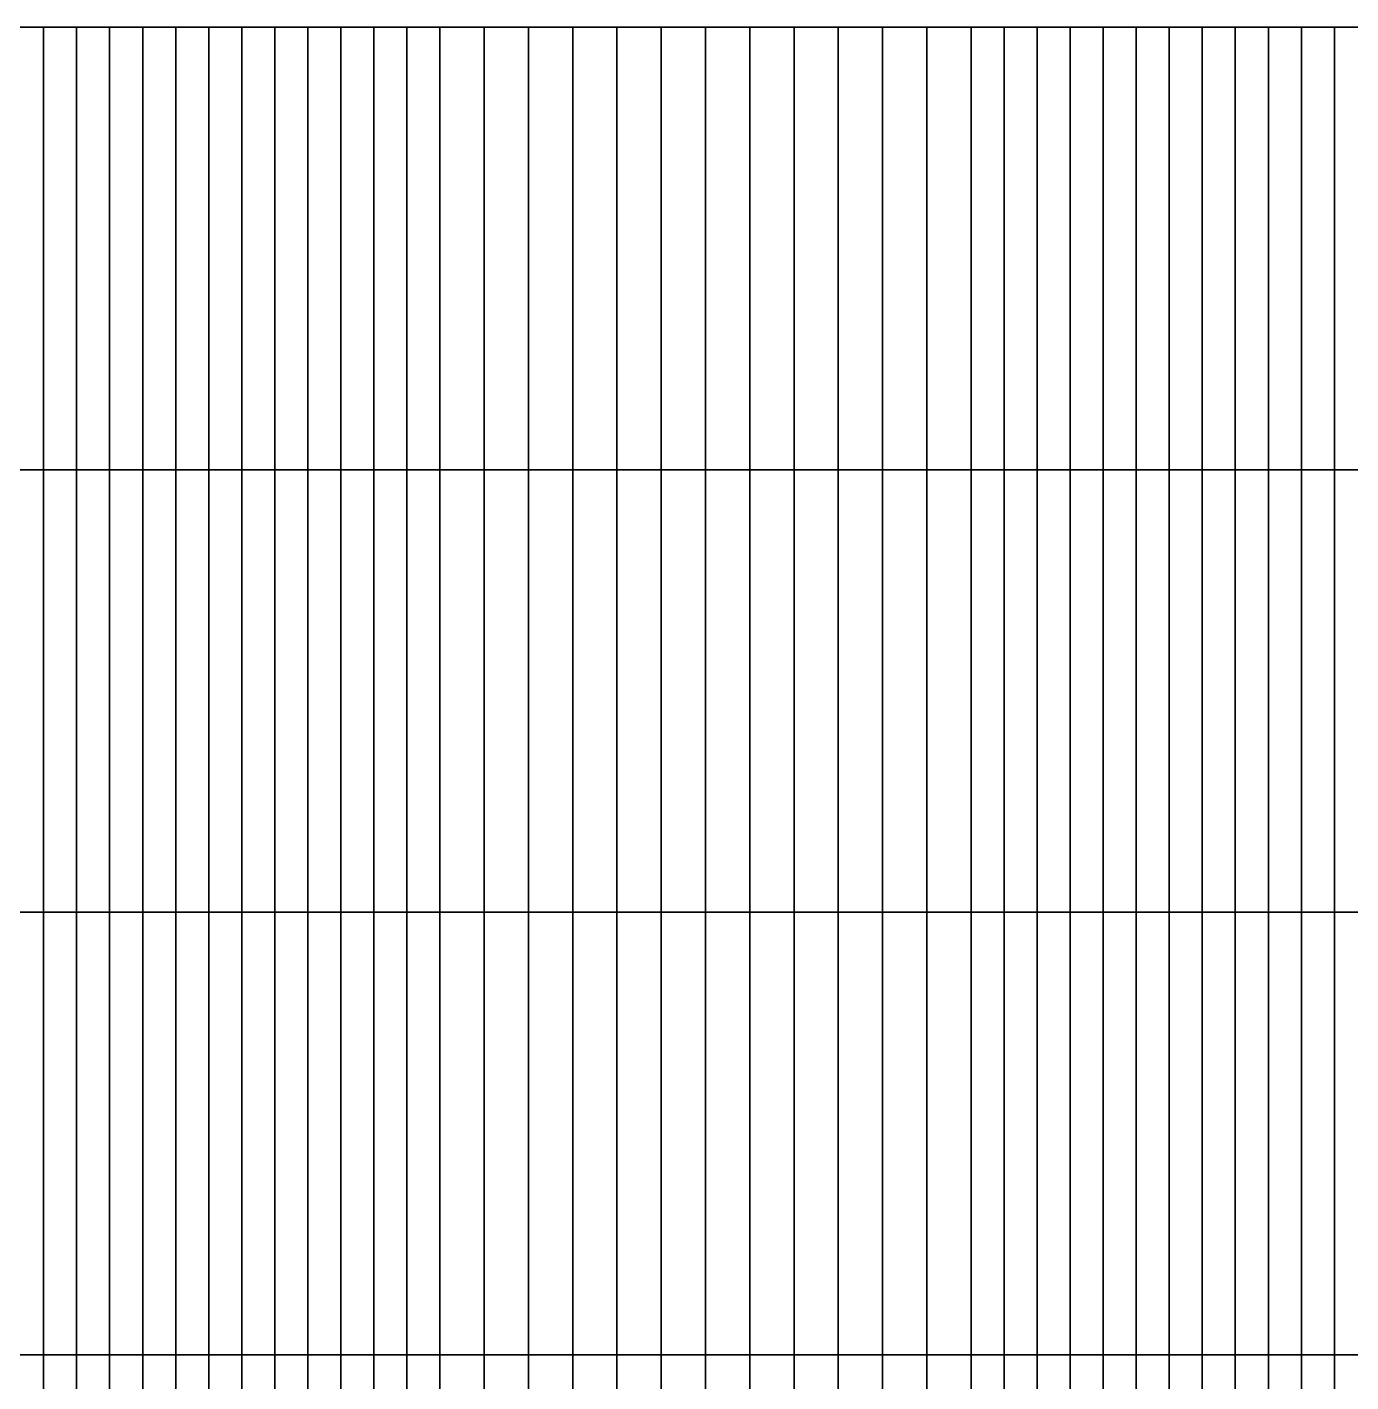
# Model space of a CAD drawing. Header units: inches. Extents: x 1.9 to 26.9, y -20 to 0.
# Drawn here: x 11.85 to 16.84, y -5.1 to 0 of the extents above; entities that cross this region are included whole.
import ezdxf

# ---------------------------------------------------------------- set-up
doc = ezdxf.new("R2010")
doc.units = ezdxf.units.IN
doc.header["$MEASUREMENT"] = 0
for name, color, linetype in [('Beam', 2, 'Continuous'), ('Col', 3, 'Continuous'), ('Dia', 5, 'Continuous'), ('Plat', 1, 'Continuous')]:
    doc.layers.add(name, color=color, linetype=linetype)

msp = doc.modelspace()

# ---------------------------------------------------------------- linework, layer by layer
at = {"layer": 'Beam', "extrusion": (0, -1, -2e-16)}
msp.add_line((11.9146, 0, 1.9428), (11.9146, -20, 1.9428), dxfattribs=at)
at = {"layer": 'Col', "extrusion": (0, -1, -2e-16)}
msp.add_line((11.9146, 0, 1.9428), (11.9146, 0, -4.0572), dxfattribs=at)
at = {"layer": 'Dia'}
for points in [[(11.9146, 0, 1.9428), (11.7902, 0, 2.0267), (11.3892, 0, 2.0267), (11.4992, 0, 1.9428)], [(11.9146, 0, 1.9428), (12.33, 0, 1.9428), (12.44, 0, 2.0267), (12.039, 0, 2.0267)], [(12.7454, 0, 1.9428), (12.8391, 0, 2.0267), (12.44, 0, 2.0267), (12.33, 0, 1.9428)], [(12.6607, 0, 2.4461), (12.9518, 0, 2.4461), (13.0503, 0, 2.53), (12.7851, 0, 2.53)], [(12.9094, 0, 2.6139), (12.7851, 0, 2.53), (13.0503, 0, 2.53), (13.1497, 0, 2.6139)], [(12.9094, 0, 2.6139), (13.1497, 0, 2.6139), (13.2511, 0, 2.6977), (13.0338, 0, 2.6977)], [(13.2428, 0, 2.4461), (13.317, 0, 2.53), (13.0503, 0, 2.53), (12.9518, 0, 2.4461)], [(13.1582, 0, 2.7816), (13.0338, 0, 2.6977), (13.2511, 0, 2.6977), (13.3554, 0, 2.7816)], [(13.3928, 0, 2.6139), (13.1497, 0, 2.6139), (13.0503, 0, 2.53), (13.317, 0, 2.53)], [(13.3928, 0, 2.6139), (13.4719, 0, 2.6977), (13.2511, 0, 2.6977), (13.1497, 0, 2.6139)], [(13.5559, 0, 2.7816), (13.3554, 0, 2.7816), (13.2511, 0, 2.6977), (13.4719, 0, 2.6977)], [(13.3928, 0, 2.6139), (13.317, 0, 2.53), (13.5868, 0, 2.53), (13.6415, 0, 2.6139)], [(13.3928, 0, 2.6139), (13.6415, 0, 2.6139), (13.6996, 0, 2.6977), (13.4719, 0, 2.6977)], [(13.5559, 0, 2.7816), (13.4719, 0, 2.6977), (13.6996, 0, 2.6977), (13.7629, 0, 2.7816)], [(13.8943, 0, 2.6139), (13.6415, 0, 2.6139), (13.5868, 0, 2.53), (13.8589, 0, 2.53)], [(13.8943, 0, 2.6139), (13.9325, 0, 2.6977), (13.6996, 0, 2.6977), (13.6415, 0, 2.6139)], [(13.9749, 0, 2.7816), (13.7629, 0, 2.7816), (13.6996, 0, 2.6977), (13.9325, 0, 2.6977)], [(13.8943, 0, 2.6139), (13.8589, 0, 2.53), (14.1325, 0, 2.53), (14.1499, 0, 2.6139)], [(13.8943, 0, 2.6139), (14.1499, 0, 2.6139), (14.1688, 0, 2.6977), (13.9325, 0, 2.6977)], [(14.9195, 0, 2.6139), (14.8813, 0, 2.6977), (14.6449, 0, 2.6977), (14.6639, 0, 2.6139)], [(14.9195, 0, 2.6139), (14.6639, 0, 2.6139), (14.6813, 0, 2.53), (14.9549, 0, 2.53)], [(14.9195, 0, 2.6139), (15.1723, 0, 2.6139), (15.1141, 0, 2.6977), (14.8813, 0, 2.6977)], [(14.9195, 0, 2.6139), (14.9549, 0, 2.53), (15.227, 0, 2.53), (15.1723, 0, 2.6139)], [(15.4209, 0, 2.6139), (15.3418, 0, 2.6977), (15.1141, 0, 2.6977), (15.1723, 0, 2.6139)], [(15.4209, 0, 2.6139), (15.1723, 0, 2.6139), (15.227, 0, 2.53), (15.4968, 0, 2.53)], [(15.4069, 0, 2.9494), (15.2402, 0, 2.9494), (15.3502, 0, 2.8655), (15.5312, 0, 2.8655)], [(15.4209, 0, 2.6139), (15.664, 0, 2.6139), (15.5626, 0, 2.6977), (15.3418, 0, 2.6977)], [(15.6556, 0, 2.7816), (15.5312, 0, 2.8655), (15.3502, 0, 2.8655), (15.4583, 0, 2.7816)], [(15.4209, 0, 2.6139), (15.4968, 0, 2.53), (15.7635, 0, 2.53), (15.664, 0, 2.6139)], [(16.0684, 0, 1.9428), (16.4838, 0, 1.9428), (16.3737, 0, 2.0267), (15.9746, 0, 2.0267)], [(16.8991, 0, 1.9428), (16.7748, 0, 2.0267), (16.3737, 0, 2.0267), (16.4838, 0, 1.9428)], [(12.1633, 0, 2.1106), (12.039, 0, 2.0267), (12.44, 0, 2.0267), (12.5481, 0, 2.1106)], [(12.1633, 0, 2.1106), (12.5481, 0, 2.1106), (12.6524, 0, 2.1945), (12.2877, 0, 2.1945)], [(12.412, 0, 2.2783), (12.2877, 0, 2.1945), (12.6524, 0, 2.1945), (12.7538, 0, 2.2783)], [(12.412, 0, 2.2783), (12.7538, 0, 2.2783), (12.8532, 0, 2.3622), (12.5364, 0, 2.3622)], [(12.9297, 0, 2.1106), (12.5481, 0, 2.1106), (12.44, 0, 2.0267), (12.8391, 0, 2.0267)], [(12.6607, 0, 2.4461), (12.5364, 0, 2.3622), (12.8532, 0, 2.3622), (12.9518, 0, 2.4461)], [(12.9297, 0, 2.1106), (13.0136, 0, 2.1945), (12.6524, 0, 2.1945), (12.5481, 0, 2.1106)], [(13.0927, 0, 2.2783), (12.7538, 0, 2.2783), (12.6524, 0, 2.1945), (13.0136, 0, 2.1945)], [(12.7454, 0, 1.9428), (13.1607, 0, 1.9428), (13.2344, 0, 2.0267), (12.8391, 0, 2.0267)], [(13.0927, 0, 2.2783), (13.1686, 0, 2.3622), (12.8532, 0, 2.3622), (12.7538, 0, 2.2783)], [(12.9297, 0, 2.1106), (12.8391, 0, 2.0267), (13.2344, 0, 2.0267), (13.3047, 0, 2.1106)], [(13.2428, 0, 2.4461), (12.9518, 0, 2.4461), (12.8532, 0, 2.3622), (13.1686, 0, 2.3622)], [(12.9297, 0, 2.1106), (13.3047, 0, 2.1106), (13.368, 0, 2.1945), (13.0136, 0, 2.1945)], [(13.0927, 0, 2.2783), (13.0136, 0, 2.1945), (13.368, 0, 2.1945), (13.4261, 0, 2.2783)], [(13.0927, 0, 2.2783), (13.4261, 0, 2.2783), (13.4808, 0, 2.3622), (13.1686, 0, 2.3622)], [(13.1582, 0, 2.7816), (13.3554, 0, 2.7816), (13.4635, 0, 2.8655), (13.2825, 0, 2.8655)], [(13.5761, 0, 1.9428), (13.6268, 0, 2.0267), (13.2344, 0, 2.0267), (13.1607, 0, 1.9428)], [(13.2428, 0, 2.4461), (13.1686, 0, 2.3622), (13.4808, 0, 2.3622), (13.5338, 0, 2.4461)], [(13.6748, 0, 2.1106), (13.3047, 0, 2.1106), (13.2344, 0, 2.0267), (13.6268, 0, 2.0267)], [(13.2428, 0, 2.4461), (13.5338, 0, 2.4461), (13.5868, 0, 2.53), (13.317, 0, 2.53)], [(13.4069, 0, 2.9494), (13.2825, 0, 2.8655), (13.4635, 0, 2.8655), (13.5735, 0, 2.9494)], [(13.6748, 0, 2.1106), (13.7172, 0, 2.1945), (13.368, 0, 2.1945), (13.3047, 0, 2.1106)], [(13.5559, 0, 2.7816), (13.6464, 0, 2.8655), (13.4635, 0, 2.8655), (13.3554, 0, 2.7816)], [(13.7554, 0, 2.2783), (13.4261, 0, 2.2783), (13.368, 0, 2.1945), (13.7172, 0, 2.1945)], [(13.7554, 0, 2.2783), (13.7908, 0, 2.3622), (13.4808, 0, 2.3622), (13.4261, 0, 2.2783)], [(13.7402, 0, 2.9494), (13.5735, 0, 2.9494), (13.4635, 0, 2.8655), (13.6464, 0, 2.8655)], [(13.8248, 0, 2.4461), (13.5338, 0, 2.4461), (13.4808, 0, 2.3622), (13.7908, 0, 2.3622)], [(13.8248, 0, 2.4461), (13.8589, 0, 2.53), (13.5868, 0, 2.53), (13.5338, 0, 2.4461)], [(13.5559, 0, 2.7816), (13.7629, 0, 2.7816), (13.8332, 0, 2.8655), (13.6464, 0, 2.8655)], [(13.5761, 0, 1.9428), (13.9915, 0, 1.9428), (14.0173, 0, 2.0267), (13.6268, 0, 2.0267)], [(13.6748, 0, 2.1106), (13.6268, 0, 2.0267), (14.0173, 0, 2.0267), (14.0416, 0, 2.1106)], [(13.7402, 0, 2.9494), (13.6464, 0, 2.8655), (13.8332, 0, 2.8655), (13.9069, 0, 2.9494)], [(13.6748, 0, 2.1106), (14.0416, 0, 2.1106), (14.0629, 0, 2.1945), (13.7172, 0, 2.1945)], [(13.7554, 0, 2.2783), (13.7172, 0, 2.1945), (14.0629, 0, 2.1945), (14.0818, 0, 2.2783)], [(13.7554, 0, 2.2783), (14.0818, 0, 2.2783), (14.0992, 0, 2.3622), (13.7908, 0, 2.3622)], [(13.9749, 0, 2.7816), (14.0228, 0, 2.8655), (13.8332, 0, 2.8655), (13.7629, 0, 2.7816)], [(13.8248, 0, 2.4461), (13.7908, 0, 2.3622), (14.0992, 0, 2.3622), (14.1158, 0, 2.4461)], [(13.8248, 0, 2.4461), (14.1158, 0, 2.4461), (14.1325, 0, 2.53), (13.8589, 0, 2.53)], [(14.0735, 0, 2.9494), (13.9069, 0, 2.9494), (13.8332, 0, 2.8655), (14.0228, 0, 2.8655)], [(13.9749, 0, 2.7816), (13.9325, 0, 2.6977), (14.1688, 0, 2.6977), (14.1901, 0, 2.7816)], [(13.9749, 0, 2.7816), (14.1901, 0, 2.7816), (14.2144, 0, 2.8655), (14.0228, 0, 2.8655)], [(14.4069, 0, 1.9428), (14.4069, 0, 2.0267), (14.0173, 0, 2.0267), (13.9915, 0, 1.9428)], [(14.4069, 0, 2.1106), (14.0416, 0, 2.1106), (14.0173, 0, 2.0267), (14.4069, 0, 2.0267)], [(14.0735, 0, 2.9494), (14.0228, 0, 2.8655), (14.2144, 0, 2.8655), (14.2402, 0, 2.9494)], [(14.4069, 0, 2.1106), (14.4069, 0, 2.1945), (14.0629, 0, 2.1945), (14.0416, 0, 2.1106)], [(14.4069, 0, 2.2783), (14.0818, 0, 2.2783), (14.0629, 0, 2.1945), (14.4069, 0, 2.1945)], [(14.4069, 0, 2.2783), (14.4069, 0, 2.3622), (14.0992, 0, 2.3622), (14.0818, 0, 2.2783)], [(14.4069, 0, 2.4461), (14.1158, 0, 2.4461), (14.0992, 0, 2.3622), (14.4069, 0, 2.3622)], [(14.4069, 0, 2.4461), (14.4069, 0, 2.53), (14.1325, 0, 2.53), (14.1158, 0, 2.4461)], [(14.4069, 0, 2.6139), (14.1499, 0, 2.6139), (14.1325, 0, 2.53), (14.4069, 0, 2.53)], [(14.4069, 0, 2.6139), (14.4069, 0, 2.6977), (14.1688, 0, 2.6977), (14.1499, 0, 2.6139)], [(14.4069, 0, 2.7816), (14.1901, 0, 2.7816), (14.1688, 0, 2.6977), (14.4069, 0, 2.6977)], [(14.4069, 0, 2.7816), (14.4069, 0, 2.8655), (14.2144, 0, 2.8655), (14.1901, 0, 2.7816)], [(14.4069, 0, 2.9494), (14.2402, 0, 2.9494), (14.2144, 0, 2.8655), (14.4069, 0, 2.8655)], [(14.4069, 0, 2.9494), (14.4069, 0, 2.8655), (14.5994, 0, 2.8655), (14.5735, 0, 2.9494)], [(14.4069, 0, 2.7816), (14.6237, 0, 2.7816), (14.5994, 0, 2.8655), (14.4069, 0, 2.8655)], [(14.4069, 0, 2.7816), (14.4069, 0, 2.6977), (14.6449, 0, 2.6977), (14.6237, 0, 2.7816)], [(14.4069, 0, 2.6139), (14.6639, 0, 2.6139), (14.6449, 0, 2.6977), (14.4069, 0, 2.6977)], [(14.4069, 0, 2.6139), (14.4069, 0, 2.53), (14.6813, 0, 2.53), (14.6639, 0, 2.6139)], [(14.4069, 0, 2.4461), (14.6979, 0, 2.4461), (14.6813, 0, 2.53), (14.4069, 0, 2.53)], [(14.4069, 0, 2.4461), (14.4069, 0, 2.3622), (14.7145, 0, 2.3622), (14.6979, 0, 2.4461)], [(14.4069, 0, 2.2783), (14.7319, 0, 2.2783), (14.7145, 0, 2.3622), (14.4069, 0, 2.3622)], [(14.4069, 0, 2.2783), (14.4069, 0, 2.1945), (14.7509, 0, 2.1945), (14.7319, 0, 2.2783)], [(14.4069, 0, 2.1106), (14.7721, 0, 2.1106), (14.7509, 0, 2.1945), (14.4069, 0, 2.1945)], [(14.4069, 0, 2.1106), (14.4069, 0, 2.0267), (14.7964, 0, 2.0267), (14.7721, 0, 2.1106)], [(14.4069, 0, 1.9428), (14.8222, 0, 1.9428), (14.7964, 0, 2.0267), (14.4069, 0, 2.0267)], [(14.7402, 0, 2.9494), (14.5735, 0, 2.9494), (14.5994, 0, 2.8655), (14.7909, 0, 2.8655)], [(14.8389, 0, 2.7816), (14.7909, 0, 2.8655), (14.5994, 0, 2.8655), (14.6237, 0, 2.7816)], [(14.8389, 0, 2.7816), (14.6237, 0, 2.7816), (14.6449, 0, 2.6977), (14.8813, 0, 2.6977)], [(14.9889, 0, 2.4461), (14.9549, 0, 2.53), (14.6813, 0, 2.53), (14.6979, 0, 2.4461)], [(14.9889, 0, 2.4461), (14.6979, 0, 2.4461), (14.7145, 0, 2.3622), (15.0229, 0, 2.3622)], [(15.0584, 0, 2.2783), (15.0229, 0, 2.3622), (14.7145, 0, 2.3622), (14.7319, 0, 2.2783)], [(15.0584, 0, 2.2783), (14.7319, 0, 2.2783), (14.7509, 0, 2.1945), (15.0966, 0, 2.1945)], [(14.7402, 0, 2.9494), (14.7909, 0, 2.8655), (14.9806, 0, 2.8655), (14.9069, 0, 2.9494)], [(15.139, 0, 2.1106), (15.0966, 0, 2.1945), (14.7509, 0, 2.1945), (14.7721, 0, 2.1106)], [(15.139, 0, 2.1106), (14.7721, 0, 2.1106), (14.7964, 0, 2.0267), (15.1869, 0, 2.0267)], [(14.8389, 0, 2.7816), (15.0508, 0, 2.7816), (14.9806, 0, 2.8655), (14.7909, 0, 2.8655)], [(15.2376, 0, 1.9428), (15.1869, 0, 2.0267), (14.7964, 0, 2.0267), (14.8222, 0, 1.9428)], [(14.8389, 0, 2.7816), (14.8813, 0, 2.6977), (15.1141, 0, 2.6977), (15.0508, 0, 2.7816)], [(15.0735, 0, 2.9494), (14.9069, 0, 2.9494), (14.9806, 0, 2.8655), (15.1673, 0, 2.8655)], [(14.9889, 0, 2.4461), (15.2799, 0, 2.4461), (15.227, 0, 2.53), (14.9549, 0, 2.53)], [(15.2578, 0, 2.7816), (15.1673, 0, 2.8655), (14.9806, 0, 2.8655), (15.0508, 0, 2.7816)], [(14.9889, 0, 2.4461), (15.0229, 0, 2.3622), (15.3329, 0, 2.3622), (15.2799, 0, 2.4461)], [(15.0584, 0, 2.2783), (15.3876, 0, 2.2783), (15.3329, 0, 2.3622), (15.0229, 0, 2.3622)], [(15.2578, 0, 2.7816), (15.0508, 0, 2.7816), (15.1141, 0, 2.6977), (15.3418, 0, 2.6977)], [(15.0584, 0, 2.2783), (15.0966, 0, 2.1945), (15.4457, 0, 2.1945), (15.3876, 0, 2.2783)], [(15.0735, 0, 2.9494), (15.1673, 0, 2.8655), (15.3502, 0, 2.8655), (15.2402, 0, 2.9494)], [(15.139, 0, 2.1106), (15.5091, 0, 2.1106), (15.4457, 0, 2.1945), (15.0966, 0, 2.1945)], [(15.139, 0, 2.1106), (15.1869, 0, 2.0267), (15.5793, 0, 2.0267), (15.5091, 0, 2.1106)], [(15.2578, 0, 2.7816), (15.4583, 0, 2.7816), (15.3502, 0, 2.8655), (15.1673, 0, 2.8655)], [(15.2376, 0, 1.9428), (15.653, 0, 1.9428), (15.5793, 0, 2.0267), (15.1869, 0, 2.0267)], [(15.571, 0, 2.4461), (15.4968, 0, 2.53), (15.227, 0, 2.53), (15.2799, 0, 2.4461)], [(15.2578, 0, 2.7816), (15.3418, 0, 2.6977), (15.5626, 0, 2.6977), (15.4583, 0, 2.7816)], [(15.571, 0, 2.4461), (15.2799, 0, 2.4461), (15.3329, 0, 2.3622), (15.6452, 0, 2.3622)], [(15.721, 0, 2.2783), (15.6452, 0, 2.3622), (15.3329, 0, 2.3622), (15.3876, 0, 2.2783)], [(15.721, 0, 2.2783), (15.3876, 0, 2.2783), (15.4457, 0, 2.1945), (15.8001, 0, 2.1945)], [(15.8841, 0, 2.1106), (15.8001, 0, 2.1945), (15.4457, 0, 2.1945), (15.5091, 0, 2.1106)], [(15.6556, 0, 2.7816), (15.4583, 0, 2.7816), (15.5626, 0, 2.6977), (15.7799, 0, 2.6977)], [(15.571, 0, 2.4461), (15.862, 0, 2.4461), (15.7635, 0, 2.53), (15.4968, 0, 2.53)], [(15.8841, 0, 2.1106), (15.5091, 0, 2.1106), (15.5793, 0, 2.0267), (15.9746, 0, 2.0267)], [(15.9043, 0, 2.6139), (15.7799, 0, 2.6977), (15.5626, 0, 2.6977), (15.664, 0, 2.6139)], [(15.571, 0, 2.4461), (15.6452, 0, 2.3622), (15.9605, 0, 2.3622), (15.862, 0, 2.4461)], [(16.0684, 0, 1.9428), (15.9746, 0, 2.0267), (15.5793, 0, 2.0267), (15.653, 0, 1.9428)], [(15.721, 0, 2.2783), (16.06, 0, 2.2783), (15.9605, 0, 2.3622), (15.6452, 0, 2.3622)], [(15.9043, 0, 2.6139), (15.664, 0, 2.6139), (15.7635, 0, 2.53), (16.0286, 0, 2.53)], [(15.721, 0, 2.2783), (15.8001, 0, 2.1945), (16.1614, 0, 2.1945), (16.06, 0, 2.2783)], [(16.153, 0, 2.4461), (16.0286, 0, 2.53), (15.7635, 0, 2.53), (15.862, 0, 2.4461)], [(15.8841, 0, 2.1106), (16.2656, 0, 2.1106), (16.1614, 0, 2.1945), (15.8001, 0, 2.1945)], [(16.153, 0, 2.4461), (15.862, 0, 2.4461), (15.9605, 0, 2.3622), (16.2774, 0, 2.3622)], [(15.8841, 0, 2.1106), (15.9746, 0, 2.0267), (16.3737, 0, 2.0267), (16.2656, 0, 2.1106)], [(16.4017, 0, 2.2783), (16.2774, 0, 2.3622), (15.9605, 0, 2.3622), (16.06, 0, 2.2783)], [(16.4017, 0, 2.2783), (16.06, 0, 2.2783), (16.1614, 0, 2.1945), (16.5261, 0, 2.1945)], [(16.6504, 0, 2.1106), (16.5261, 0, 2.1945), (16.1614, 0, 2.1945), (16.2656, 0, 2.1106)], [(16.6504, 0, 2.1106), (16.2656, 0, 2.1106), (16.3737, 0, 2.0267), (16.7748, 0, 2.0267)]]:
    msp.add_3dface(points, dxfattribs=at)
at = {"layer": 'Plat'}
for points in [[(11.9146, 0, 1.9428), (12.039, 0, 2.0267), (12.039, -1.6667, 2.0267), (11.9146, -1.6667, 1.9428)], [(12.1633, 0, 2.1106), (12.1633, -1.6667, 2.1106), (12.039, -1.6667, 2.0267), (12.039, 0, 2.0267)], [(12.1633, 0, 2.1106), (12.2877, 0, 2.1945), (12.2877, -1.6667, 2.1945), (12.1633, -1.6667, 2.1106)], [(12.412, 0, 2.2783), (12.412, -1.6667, 2.2783), (12.2877, -1.6667, 2.1945), (12.2877, 0, 2.1945)], [(12.412, 0, 2.2783), (12.5364, 0, 2.3622), (12.5364, -1.6667, 2.3622), (12.412, -1.6667, 2.2783)], [(12.6607, 0, 2.4461), (12.6607, -1.6667, 2.4461), (12.5364, -1.6667, 2.3622), (12.5364, 0, 2.3622)], [(12.6607, 0, 2.4461), (12.7851, 0, 2.53), (12.7851, -1.6667, 2.53), (12.6607, -1.6667, 2.4461)], [(12.9094, 0, 2.6139), (12.9094, -1.6667, 2.6139), (12.7851, -1.6667, 2.53), (12.7851, 0, 2.53)], [(12.9094, 0, 2.6139), (13.0338, 0, 2.6977), (13.0338, -1.6667, 2.6977), (12.9094, -1.6667, 2.6139)], [(13.1582, 0, 2.7816), (13.1582, -1.6667, 2.7816), (13.0338, -1.6667, 2.6977), (13.0338, 0, 2.6977)], [(13.1582, 0, 2.7816), (13.2825, 0, 2.8655), (13.2825, -1.6667, 2.8655), (13.1582, -1.6667, 2.7816)], [(13.4069, 0, 2.9494), (13.4069, -1.6667, 2.9494), (13.2825, -1.6667, 2.8655), (13.2825, 0, 2.8655)], [(13.4069, 0, 2.9494), (13.5735, 0, 2.9494), (13.5735, -1.6667, 2.9494), (13.4069, -1.6667, 2.9494)], [(13.7402, 0, 2.9494), (13.7402, -1.6667, 2.9494), (13.5735, -1.6667, 2.9494), (13.5735, 0, 2.9494)], [(13.7402, 0, 2.9494), (13.9069, 0, 2.9494), (13.9069, -1.6667, 2.9494), (13.7402, -1.6667, 2.9494)], [(14.0735, 0, 2.9494), (14.0735, -1.6667, 2.9494), (13.9069, -1.6667, 2.9494), (13.9069, 0, 2.9494)], [(14.0735, 0, 2.9494), (14.2402, 0, 2.9494), (14.2402, -1.6667, 2.9494), (14.0735, -1.6667, 2.9494)], [(14.4069, 0, 2.9494), (14.4069, -1.6667, 2.9494), (14.2402, -1.6667, 2.9494), (14.2402, 0, 2.9494)], [(14.4069, 0, 2.9494), (14.5735, 0, 2.9494), (14.5735, -1.6667, 2.9494), (14.4069, -1.6667, 2.9494)], [(14.7402, 0, 2.9494), (14.7402, -1.6667, 2.9494), (14.5735, -1.6667, 2.9494), (14.5735, 0, 2.9494)], [(14.7402, 0, 2.9494), (14.9069, 0, 2.9494), (14.9069, -1.6667, 2.9494), (14.7402, -1.6667, 2.9494)], [(15.0735, 0, 2.9494), (15.0735, -1.6667, 2.9494), (14.9069, -1.6667, 2.9494), (14.9069, 0, 2.9494)], [(15.0735, 0, 2.9494), (15.2402, 0, 2.9494), (15.2402, -1.6667, 2.9494), (15.0735, -1.6667, 2.9494)], [(15.4069, 0, 2.9494), (15.4069, -1.6667, 2.9494), (15.2402, -1.6667, 2.9494), (15.2402, 0, 2.9494)], [(15.4069, 0, 2.9494), (15.5312, 0, 2.8655), (15.5312, -1.6667, 2.8655), (15.4069, -1.6667, 2.9494)], [(15.6556, 0, 2.7816), (15.6556, -1.6667, 2.7816), (15.5312, -1.6667, 2.8655), (15.5312, 0, 2.8655)], [(15.6556, 0, 2.7816), (15.7799, 0, 2.6977), (15.7799, -1.6667, 2.6977), (15.6556, -1.6667, 2.7816)], [(15.9043, 0, 2.6139), (15.9043, -1.6667, 2.6139), (15.7799, -1.6667, 2.6977), (15.7799, 0, 2.6977)], [(15.9043, 0, 2.6139), (16.0286, 0, 2.53), (16.0286, -1.6667, 2.53), (15.9043, -1.6667, 2.6139)], [(16.153, 0, 2.4461), (16.153, -1.6667, 2.4461), (16.0286, -1.6667, 2.53), (16.0286, 0, 2.53)], [(16.153, 0, 2.4461), (16.2774, 0, 2.3622), (16.2774, -1.6667, 2.3622), (16.153, -1.6667, 2.4461)], [(16.4017, 0, 2.2783), (16.4017, -1.6667, 2.2783), (16.2774, -1.6667, 2.3622), (16.2774, 0, 2.3622)], [(16.4017, 0, 2.2783), (16.5261, 0, 2.1945), (16.5261, -1.6667, 2.1945), (16.4017, -1.6667, 2.2783)], [(16.6504, 0, 2.1106), (16.6504, -1.6667, 2.1106), (16.5261, -1.6667, 2.1945), (16.5261, 0, 2.1945)], [(16.6504, 0, 2.1106), (16.7748, 0, 2.0267), (16.7748, -1.6667, 2.0267), (16.6504, -1.6667, 2.1106)], [(16.8991, 0, 1.9428), (16.8991, -1.6667, 1.9428), (16.7748, -1.6667, 2.0267), (16.7748, 0, 2.0267)], [(11.9146, 0, 1.9428), (11.9146, -1.6667, 1.9428), (11.7902, -1.6667, 2.0267), (11.7902, 0, 2.0267)], [(11.9146, -3.3333, 1.9428), (11.7902, -3.3333, 2.0267), (11.7902, -1.6667, 2.0267), (11.9146, -1.6667, 1.9428)], [(11.9146, -3.3333, 1.9428), (11.9146, -1.6667, 1.9428), (12.039, -1.6667, 2.0267), (12.039, -3.3333, 2.0267)], [(12.1633, -3.3333, 2.1106), (12.039, -3.3333, 2.0267), (12.039, -1.6667, 2.0267), (12.1633, -1.6667, 2.1106)], [(12.1633, -3.3333, 2.1106), (12.1633, -1.6667, 2.1106), (12.2877, -1.6667, 2.1945), (12.2877, -3.3333, 2.1945)], [(12.412, -3.3333, 2.2783), (12.2877, -3.3333, 2.1945), (12.2877, -1.6667, 2.1945), (12.412, -1.6667, 2.2783)], [(12.412, -3.3333, 2.2783), (12.412, -1.6667, 2.2783), (12.5364, -1.6667, 2.3622), (12.5364, -3.3333, 2.3622)], [(12.6607, -3.3333, 2.4461), (12.5364, -3.3333, 2.3622), (12.5364, -1.6667, 2.3622), (12.6607, -1.6667, 2.4461)], [(12.6607, -3.3333, 2.4461), (12.6607, -1.6667, 2.4461), (12.7851, -1.6667, 2.53), (12.7851, -3.3333, 2.53)], [(12.9094, -3.3333, 2.6139), (12.7851, -3.3333, 2.53), (12.7851, -1.6667, 2.53), (12.9094, -1.6667, 2.6139)], [(12.9094, -3.3333, 2.6139), (12.9094, -1.6667, 2.6139), (13.0338, -1.6667, 2.6977), (13.0338, -3.3333, 2.6977)], [(13.1582, -3.3333, 2.7816), (13.0338, -3.3333, 2.6977), (13.0338, -1.6667, 2.6977), (13.1582, -1.6667, 2.7816)], [(13.1582, -3.3333, 2.7816), (13.1582, -1.6667, 2.7816), (13.2825, -1.6667, 2.8655), (13.2825, -3.3333, 2.8655)], [(13.4069, -3.3333, 2.9494), (13.2825, -3.3333, 2.8655), (13.2825, -1.6667, 2.8655), (13.4069, -1.6667, 2.9494)], [(13.4069, -3.3333, 2.9494), (13.4069, -1.6667, 2.9494), (13.5735, -1.6667, 2.9494), (13.5735, -3.3333, 2.9494)], [(13.7402, -3.3333, 2.9494), (13.5735, -3.3333, 2.9494), (13.5735, -1.6667, 2.9494), (13.7402, -1.6667, 2.9494)], [(13.7402, -3.3333, 2.9494), (13.7402, -1.6667, 2.9494), (13.9069, -1.6667, 2.9494), (13.9069, -3.3333, 2.9494)], [(14.0735, -3.3333, 2.9494), (13.9069, -3.3333, 2.9494), (13.9069, -1.6667, 2.9494), (14.0735, -1.6667, 2.9494)], [(14.0735, -3.3333, 2.9494), (14.0735, -1.6667, 2.9494), (14.2402, -1.6667, 2.9494), (14.2402, -3.3333, 2.9494)], [(14.4069, -3.3333, 2.9494), (14.2402, -3.3333, 2.9494), (14.2402, -1.6667, 2.9494), (14.4069, -1.6667, 2.9494)], [(14.4069, -3.3333, 2.9494), (14.4069, -1.6667, 2.9494), (14.5735, -1.6667, 2.9494), (14.5735, -3.3333, 2.9494)], [(14.7402, -3.3333, 2.9494), (14.5735, -3.3333, 2.9494), (14.5735, -1.6667, 2.9494), (14.7402, -1.6667, 2.9494)], [(14.7402, -3.3333, 2.9494), (14.7402, -1.6667, 2.9494), (14.9069, -1.6667, 2.9494), (14.9069, -3.3333, 2.9494)], [(15.0735, -3.3333, 2.9494), (14.9069, -3.3333, 2.9494), (14.9069, -1.6667, 2.9494), (15.0735, -1.6667, 2.9494)], [(15.0735, -3.3333, 2.9494), (15.0735, -1.6667, 2.9494), (15.2402, -1.6667, 2.9494), (15.2402, -3.3333, 2.9494)], [(15.4069, -3.3333, 2.9494), (15.2402, -3.3333, 2.9494), (15.2402, -1.6667, 2.9494), (15.4069, -1.6667, 2.9494)], [(15.4069, -3.3333, 2.9494), (15.4069, -1.6667, 2.9494), (15.5312, -1.6667, 2.8655), (15.5312, -3.3333, 2.8655)], [(15.6556, -3.3333, 2.7816), (15.5312, -3.3333, 2.8655), (15.5312, -1.6667, 2.8655), (15.6556, -1.6667, 2.7816)], [(15.6556, -3.3333, 2.7816), (15.6556, -1.6667, 2.7816), (15.7799, -1.6667, 2.6977), (15.7799, -3.3333, 2.6977)], [(15.9043, -3.3333, 2.6139), (15.7799, -3.3333, 2.6977), (15.7799, -1.6667, 2.6977), (15.9043, -1.6667, 2.6139)], [(15.9043, -3.3333, 2.6139), (15.9043, -1.6667, 2.6139), (16.0286, -1.6667, 2.53), (16.0286, -3.3333, 2.53)], [(16.153, -3.3333, 2.4461), (16.0286, -3.3333, 2.53), (16.0286, -1.6667, 2.53), (16.153, -1.6667, 2.4461)], [(16.153, -3.3333, 2.4461), (16.153, -1.6667, 2.4461), (16.2774, -1.6667, 2.3622), (16.2774, -3.3333, 2.3622)], [(16.4017, -3.3333, 2.2783), (16.2774, -3.3333, 2.3622), (16.2774, -1.6667, 2.3622), (16.4017, -1.6667, 2.2783)], [(16.4017, -3.3333, 2.2783), (16.4017, -1.6667, 2.2783), (16.5261, -1.6667, 2.1945), (16.5261, -3.3333, 2.1945)], [(16.6504, -3.3333, 2.1106), (16.5261, -3.3333, 2.1945), (16.5261, -1.6667, 2.1945), (16.6504, -1.6667, 2.1106)], [(16.6504, -3.3333, 2.1106), (16.6504, -1.6667, 2.1106), (16.7748, -1.6667, 2.0267), (16.7748, -3.3333, 2.0267)], [(16.8991, -3.3333, 1.9428), (16.7748, -3.3333, 2.0267), (16.7748, -1.6667, 2.0267), (16.8991, -1.6667, 1.9428)], [(11.9146, -3.3333, 1.9428), (11.9146, -5, 1.9428), (11.7902, -5, 2.0267), (11.7902, -3.3333, 2.0267)], [(11.9146, -3.3333, 1.9428), (12.039, -3.3333, 2.0267), (12.039, -5, 2.0267), (11.9146, -5, 1.9428)], [(12.1633, -3.3333, 2.1106), (12.1633, -5, 2.1106), (12.039, -5, 2.0267), (12.039, -3.3333, 2.0267)], [(12.1633, -3.3333, 2.1106), (12.2877, -3.3333, 2.1945), (12.2877, -5, 2.1945), (12.1633, -5, 2.1106)], [(12.412, -3.3333, 2.2783), (12.412, -5, 2.2783), (12.2877, -5, 2.1945), (12.2877, -3.3333, 2.1945)], [(12.412, -3.3333, 2.2783), (12.5364, -3.3333, 2.3622), (12.5364, -5, 2.3622), (12.412, -5, 2.2783)], [(12.6607, -3.3333, 2.4461), (12.6607, -5, 2.4461), (12.5364, -5, 2.3622), (12.5364, -3.3333, 2.3622)], [(12.6607, -3.3333, 2.4461), (12.7851, -3.3333, 2.53), (12.7851, -5, 2.53), (12.6607, -5, 2.4461)], [(12.9094, -3.3333, 2.6139), (12.9094, -5, 2.6139), (12.7851, -5, 2.53), (12.7851, -3.3333, 2.53)], [(12.9094, -3.3333, 2.6139), (13.0338, -3.3333, 2.6977), (13.0338, -5, 2.6977), (12.9094, -5, 2.6139)], [(13.1582, -3.3333, 2.7816), (13.1582, -5, 2.7816), (13.0338, -5, 2.6977), (13.0338, -3.3333, 2.6977)], [(13.1582, -3.3333, 2.7816), (13.2825, -3.3333, 2.8655), (13.2825, -5, 2.8655), (13.1582, -5, 2.7816)], [(13.4069, -3.3333, 2.9494), (13.4069, -5, 2.9494), (13.2825, -5, 2.8655), (13.2825, -3.3333, 2.8655)], [(13.4069, -3.3333, 2.9494), (13.5735, -3.3333, 2.9494), (13.5735, -5, 2.9494), (13.4069, -5, 2.9494)], [(13.7402, -3.3333, 2.9494), (13.7402, -5, 2.9494), (13.5735, -5, 2.9494), (13.5735, -3.3333, 2.9494)], [(13.7402, -3.3333, 2.9494), (13.9069, -3.3333, 2.9494), (13.9069, -5, 2.9494), (13.7402, -5, 2.9494)], [(14.0735, -3.3333, 2.9494), (14.0735, -5, 2.9494), (13.9069, -5, 2.9494), (13.9069, -3.3333, 2.9494)], [(14.0735, -3.3333, 2.9494), (14.2402, -3.3333, 2.9494), (14.2402, -5, 2.9494), (14.0735, -5, 2.9494)], [(14.4069, -3.3333, 2.9494), (14.4069, -5, 2.9494), (14.2402, -5, 2.9494), (14.2402, -3.3333, 2.9494)], [(14.4069, -3.3333, 2.9494), (14.5735, -3.3333, 2.9494), (14.5735, -5, 2.9494), (14.4069, -5, 2.9494)], [(14.7402, -3.3333, 2.9494), (14.7402, -5, 2.9494), (14.5735, -5, 2.9494), (14.5735, -3.3333, 2.9494)], [(14.7402, -3.3333, 2.9494), (14.9069, -3.3333, 2.9494), (14.9069, -5, 2.9494), (14.7402, -5, 2.9494)], [(15.0735, -3.3333, 2.9494), (15.0735, -5, 2.9494), (14.9069, -5, 2.9494), (14.9069, -3.3333, 2.9494)], [(15.0735, -3.3333, 2.9494), (15.2402, -3.3333, 2.9494), (15.2402, -5, 2.9494), (15.0735, -5, 2.9494)], [(15.4069, -3.3333, 2.9494), (15.4069, -5, 2.9494), (15.2402, -5, 2.9494), (15.2402, -3.3333, 2.9494)], [(15.4069, -3.3333, 2.9494), (15.5312, -3.3333, 2.8655), (15.5312, -5, 2.8655), (15.4069, -5, 2.9494)], [(15.6556, -3.3333, 2.7816), (15.6556, -5, 2.7816), (15.5312, -5, 2.8655), (15.5312, -3.3333, 2.8655)], [(15.6556, -3.3333, 2.7816), (15.7799, -3.3333, 2.6977), (15.7799, -5, 2.6977), (15.6556, -5, 2.7816)], [(15.9043, -3.3333, 2.6139), (15.9043, -5, 2.6139), (15.7799, -5, 2.6977), (15.7799, -3.3333, 2.6977)], [(15.9043, -3.3333, 2.6139), (16.0286, -3.3333, 2.53), (16.0286, -5, 2.53), (15.9043, -5, 2.6139)], [(16.153, -3.3333, 2.4461), (16.153, -5, 2.4461), (16.0286, -5, 2.53), (16.0286, -3.3333, 2.53)], [(16.153, -3.3333, 2.4461), (16.2774, -3.3333, 2.3622), (16.2774, -5, 2.3622), (16.153, -5, 2.4461)], [(16.4017, -3.3333, 2.2783), (16.4017, -5, 2.2783), (16.2774, -5, 2.3622), (16.2774, -3.3333, 2.3622)], [(16.4017, -3.3333, 2.2783), (16.5261, -3.3333, 2.1945), (16.5261, -5, 2.1945), (16.4017, -5, 2.2783)], [(16.6504, -3.3333, 2.1106), (16.6504, -5, 2.1106), (16.5261, -5, 2.1945), (16.5261, -3.3333, 2.1945)], [(16.6504, -3.3333, 2.1106), (16.7748, -3.3333, 2.0267), (16.7748, -5, 2.0267), (16.6504, -5, 2.1106)], [(16.8991, -3.3333, 1.9428), (16.8991, -5, 1.9428), (16.7748, -5, 2.0267), (16.7748, -3.3333, 2.0267)], [(11.9146, -6.6667, 1.9428), (11.7902, -6.6667, 2.0267), (11.7902, -5, 2.0267), (11.9146, -5, 1.9428)], [(11.9146, -6.6667, 1.9428), (11.9146, -5, 1.9428), (12.039, -5, 2.0267), (12.039, -6.6667, 2.0267)], [(12.1633, -6.6667, 2.1106), (12.039, -6.6667, 2.0267), (12.039, -5, 2.0267), (12.1633, -5, 2.1106)], [(12.1633, -6.6667, 2.1106), (12.1633, -5, 2.1106), (12.2877, -5, 2.1945), (12.2877, -6.6667, 2.1945)], [(12.412, -6.6667, 2.2783), (12.2877, -6.6667, 2.1945), (12.2877, -5, 2.1945), (12.412, -5, 2.2783)], [(12.412, -6.6667, 2.2783), (12.412, -5, 2.2783), (12.5364, -5, 2.3622), (12.5364, -6.6667, 2.3622)], [(12.6607, -6.6667, 2.4461), (12.5364, -6.6667, 2.3622), (12.5364, -5, 2.3622), (12.6607, -5, 2.4461)], [(12.6607, -6.6667, 2.4461), (12.6607, -5, 2.4461), (12.7851, -5, 2.53), (12.7851, -6.6667, 2.53)], [(12.9094, -6.6667, 2.6139), (12.7851, -6.6667, 2.53), (12.7851, -5, 2.53), (12.9094, -5, 2.6139)], [(12.9094, -6.6667, 2.6139), (12.9094, -5, 2.6139), (13.0338, -5, 2.6977), (13.0338, -6.6667, 2.6977)], [(13.1582, -6.6667, 2.7816), (13.0338, -6.6667, 2.6977), (13.0338, -5, 2.6977), (13.1582, -5, 2.7816)], [(13.1582, -6.6667, 2.7816), (13.1582, -5, 2.7816), (13.2825, -5, 2.8655), (13.2825, -6.6667, 2.8655)], [(13.4069, -6.6667, 2.9494), (13.2825, -6.6667, 2.8655), (13.2825, -5, 2.8655), (13.4069, -5, 2.9494)], [(13.4069, -6.6667, 2.9494), (13.4069, -5, 2.9494), (13.5735, -5, 2.9494), (13.5735, -6.6667, 2.9494)], [(13.7402, -6.6667, 2.9494), (13.5735, -6.6667, 2.9494), (13.5735, -5, 2.9494), (13.7402, -5, 2.9494)], [(13.7402, -6.6667, 2.9494), (13.7402, -5, 2.9494), (13.9069, -5, 2.9494), (13.9069, -6.6667, 2.9494)], [(14.0735, -6.6667, 2.9494), (13.9069, -6.6667, 2.9494), (13.9069, -5, 2.9494), (14.0735, -5, 2.9494)], [(14.0735, -6.6667, 2.9494), (14.0735, -5, 2.9494), (14.2402, -5, 2.9494), (14.2402, -6.6667, 2.9494)], [(14.4069, -6.6667, 2.9494), (14.2402, -6.6667, 2.9494), (14.2402, -5, 2.9494), (14.4069, -5, 2.9494)], [(14.4069, -6.6667, 2.9494), (14.4069, -5, 2.9494), (14.5735, -5, 2.9494), (14.5735, -6.6667, 2.9494)], [(14.7402, -6.6667, 2.9494), (14.5735, -6.6667, 2.9494), (14.5735, -5, 2.9494), (14.7402, -5, 2.9494)], [(14.7402, -6.6667, 2.9494), (14.7402, -5, 2.9494), (14.9069, -5, 2.9494), (14.9069, -6.6667, 2.9494)], [(15.0735, -6.6667, 2.9494), (14.9069, -6.6667, 2.9494), (14.9069, -5, 2.9494), (15.0735, -5, 2.9494)], [(15.0735, -6.6667, 2.9494), (15.0735, -5, 2.9494), (15.2402, -5, 2.9494), (15.2402, -6.6667, 2.9494)], [(15.4069, -6.6667, 2.9494), (15.2402, -6.6667, 2.9494), (15.2402, -5, 2.9494), (15.4069, -5, 2.9494)], [(15.4069, -6.6667, 2.9494), (15.4069, -5, 2.9494), (15.5312, -5, 2.8655), (15.5312, -6.6667, 2.8655)], [(15.6556, -6.6667, 2.7816), (15.5312, -6.6667, 2.8655), (15.5312, -5, 2.8655), (15.6556, -5, 2.7816)], [(15.6556, -6.6667, 2.7816), (15.6556, -5, 2.7816), (15.7799, -5, 2.6977), (15.7799, -6.6667, 2.6977)], [(15.9043, -6.6667, 2.6139), (15.7799, -6.6667, 2.6977), (15.7799, -5, 2.6977), (15.9043, -5, 2.6139)], [(15.9043, -6.6667, 2.6139), (15.9043, -5, 2.6139), (16.0286, -5, 2.53), (16.0286, -6.6667, 2.53)], [(16.153, -6.6667, 2.4461), (16.0286, -6.6667, 2.53), (16.0286, -5, 2.53), (16.153, -5, 2.4461)], [(16.153, -6.6667, 2.4461), (16.153, -5, 2.4461), (16.2774, -5, 2.3622), (16.2774, -6.6667, 2.3622)], [(16.4017, -6.6667, 2.2783), (16.2774, -6.6667, 2.3622), (16.2774, -5, 2.3622), (16.4017, -5, 2.2783)], [(16.4017, -6.6667, 2.2783), (16.4017, -5, 2.2783), (16.5261, -5, 2.1945), (16.5261, -6.6667, 2.1945)], [(16.6504, -6.6667, 2.1106), (16.5261, -6.6667, 2.1945), (16.5261, -5, 2.1945), (16.6504, -5, 2.1106)], [(16.6504, -6.6667, 2.1106), (16.6504, -5, 2.1106), (16.7748, -5, 2.0267), (16.7748, -6.6667, 2.0267)], [(16.8991, -6.6667, 1.9428), (16.7748, -6.6667, 2.0267), (16.7748, -5, 2.0267), (16.8991, -5, 1.9428)]]:
    msp.add_3dface(points, dxfattribs=at)

doc.saveas('drawing.dxf')
